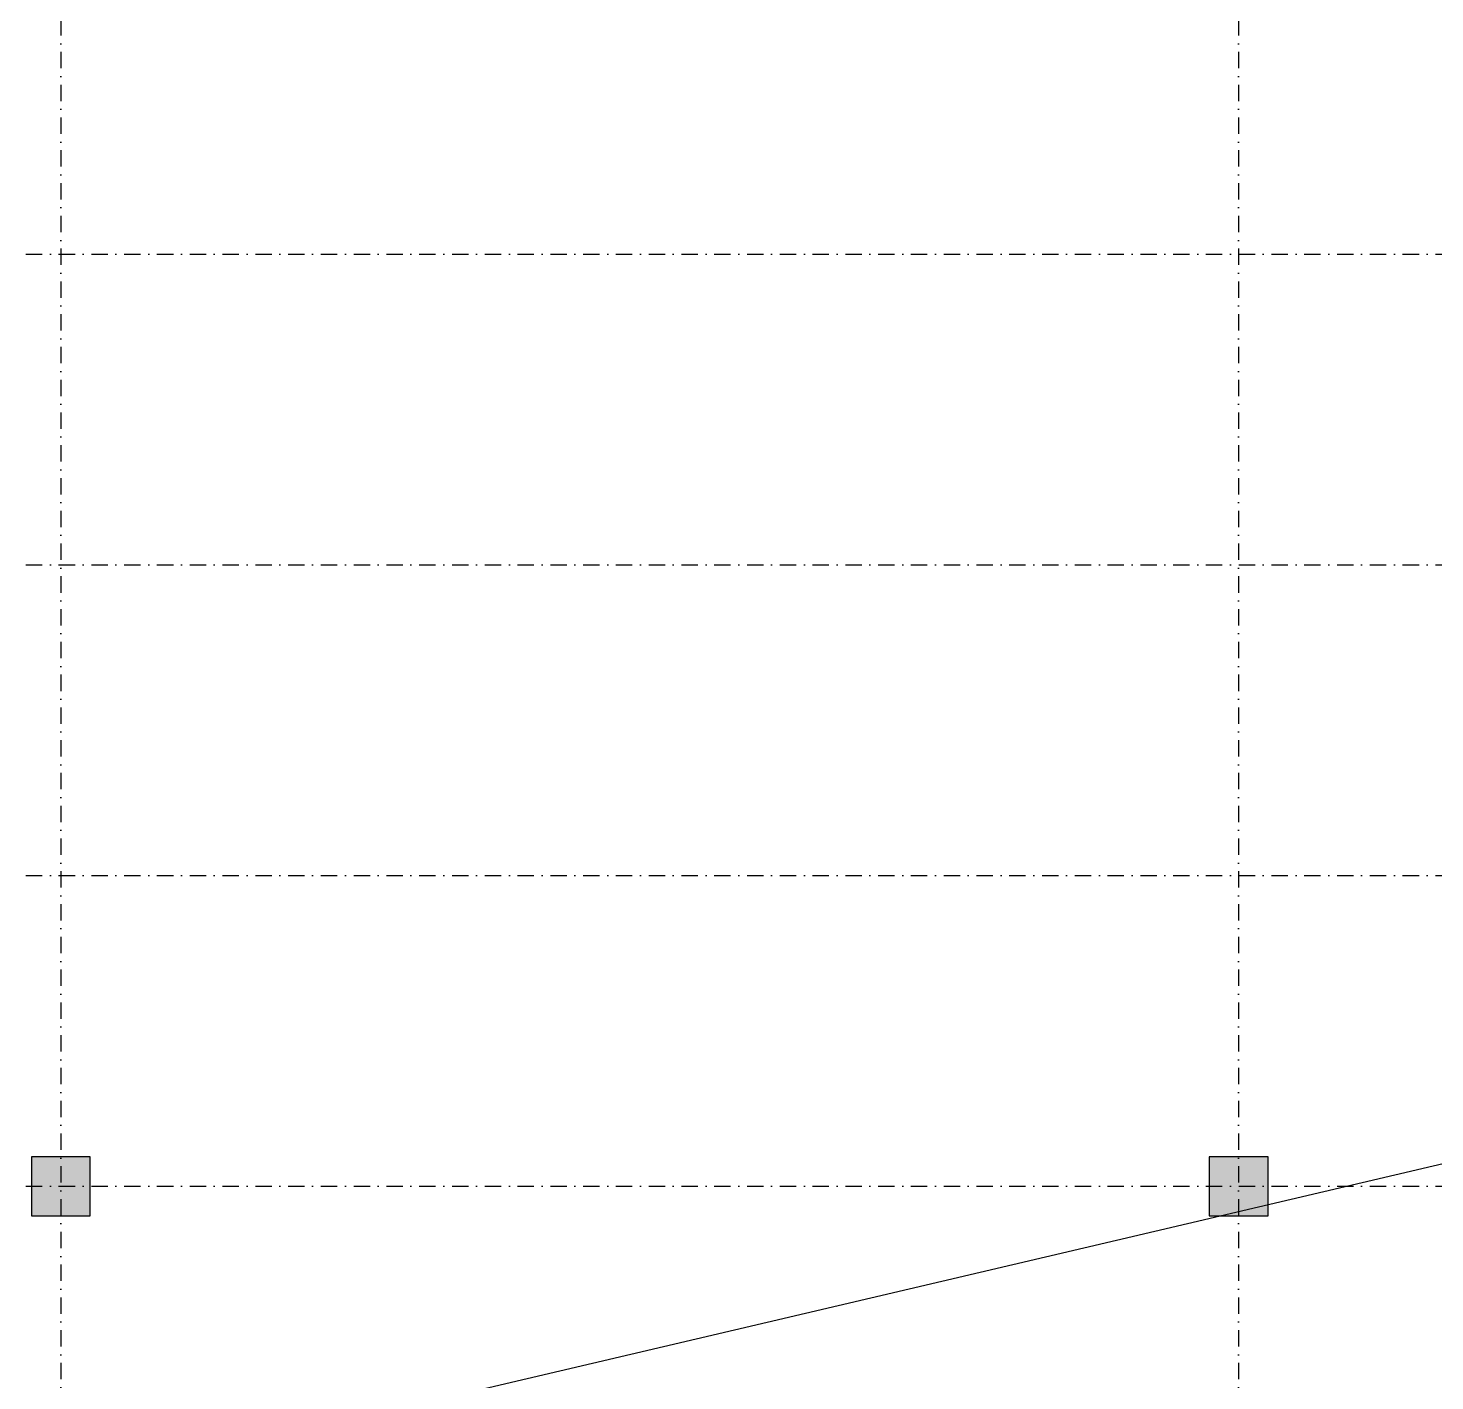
# Model space of a CAD drawing. Header units: centimetres. Extents: x 26569 to 160723, y -3143 to 14565.
# Drawn here: x 80191 to 82341, y 3166 to 5234 of the extents above; entities that cross this region are included whole.
import ezdxf

# ---------------------------------------------------------------- set-up
doc = ezdxf.new("R2010")
doc.units = ezdxf.units.CM
doc.header["$LTSCALE"] = 100
doc.linetypes.add('DASHDOT2', pattern=[0.5, 0.25, -0.125, 0, -0.125])
for name, color, linetype in [('A-ANNO-GRID', 155, 'DASHDOT2'), ('A-ELEV-04', 250, 'Continuous'), ('S-CONC', 5, 'Continuous'), ('S-HTCH', 8, 'Continuous')]:
    doc.layers.add(name, color=color, linetype=linetype)

msp = doc.modelspace()

# ---------------------------------------------------------------- hatches: boundary and pattern name
at = {"layer": 'S-HTCH'}
h = msp.add_hatch(dxfattribs=at)
h.set_pattern_fill('ANSI33', color=256)
h.set_pattern_definition([(45, (74805.67, 5721.585), (-4.490128, 4.490128), []), (45, (74810.16, 5721.585), (-4.490128, 4.490128), [3.175, -1.5875])])
h.paths.add_polyline_path([(90995.86, 1518.62), (91085.86, 1518.62), (91085.86, 1608.62), (90995.86, 1608.62)])
h.paths.add_polyline_path([(90995.86, 7218.62), (91085.86, 7218.62), (91085.86, 7308.62), (90995.86, 7308.62)])
h.paths.add_polyline_path([(89195.86, 1518.62), (89285.86, 1518.62), (89285.86, 1608.62), (89195.86, 1608.62)])
h.paths.add_polyline_path([(85595.86, 1518.62), (85685.86, 1518.62), (85685.86, 1608.62), (85595.86, 1608.62)])
h.paths.add_polyline_path([(89195.86, 7218.62), (89285.86, 7218.62), (89285.86, 7308.62), (89195.86, 7308.62)])
h.paths.add_polyline_path([(85595.86, 7218.62), (85685.86, 7218.62), (85685.86, 7308.62), (85595.86, 7308.62)])
h.paths.add_polyline_path([(90995.86, 3418.62), (91085.86, 3418.62), (91085.86, 3508.62), (90995.86, 3508.62)])
h.paths.add_polyline_path([(90995.86, 5318.62), (91085.86, 5318.62), (91085.86, 5408.62), (90995.86, 5408.62)])
h.paths.add_polyline_path([(89195.86, 3418.62), (89285.86, 3418.62), (89285.86, 3508.62), (89195.86, 3508.62)])
h.paths.add_polyline_path([(85595.86, 3418.62), (85685.86, 3418.62), (85685.86, 3508.62), (85595.86, 3508.62)])
h.paths.add_polyline_path([(89195.86, 5318.62), (89285.86, 5318.62), (89285.86, 5408.62), (89195.86, 5408.62)])
h.paths.add_polyline_path([(85595.86, 5318.62), (85685.86, 5318.62), (85685.86, 5408.62), (85595.86, 5408.62)])
h.paths.add_polyline_path([(96395.86, 3418.62), (96485.86, 3418.62), (96485.86, 3508.62), (96395.86, 3508.62)])
h.paths.add_polyline_path([(96395.86, 5318.62), (96485.86, 5318.62), (96485.86, 5408.62), (96395.86, 5408.62)])
h.paths.add_polyline_path([(94595.86, 3418.62), (94685.86, 3418.62), (94685.86, 3508.62), (94595.86, 3508.62)])
h.paths.add_polyline_path([(94595.86, 5318.62), (94685.86, 5318.62), (94685.86, 5408.62), (94595.86, 5408.62)])
h.paths.add_polyline_path([(92795.86, 3418.62), (92885.86, 3418.62), (92885.86, 3508.62), (92795.86, 3508.62)])
h.paths.add_polyline_path([(92795.86, 5318.62), (92885.86, 5318.62), (92885.86, 5408.62), (92795.86, 5408.62)])
h.paths.add_polyline_path([(89095.86, 3418.62), (89185.86, 3418.62), (89185.86, 3508.62), (89095.86, 3508.62)])
h.paths.add_polyline_path([(89095.86, 5318.62), (89185.86, 5318.62), (89185.86, 5408.62), (89095.86, 5408.62)])
h.paths.add_polyline_path([(87395.86, 3418.62), (87485.86, 3418.62), (87485.86, 3508.62), (87395.86, 3508.62)])
h.paths.add_polyline_path([(87395.86, 5318.62), (87485.86, 5318.62), (87485.86, 5408.62), (87395.86, 5408.62)])
h.paths.add_polyline_path([(83795.86, 3418.62), (83885.86, 3418.62), (83885.86, 3508.62), (83795.86, 3508.62)])
h.paths.add_polyline_path([(83795.86, 5318.62), (83885.86, 5318.62), (83885.86, 5408.62), (83795.86, 5408.62)])
h.paths.add_polyline_path([(81995.86, 3418.62), (82085.86, 3418.62), (82085.86, 3508.62), (81995.86, 3508.62)])
h.paths.add_polyline_path([(81995.86, 5318.62), (82085.86, 5318.62), (82085.86, 5408.62), (81995.86, 5408.62)])
h.paths.add_polyline_path([(80195.86, 3418.62), (80285.86, 3418.62), (80285.86, 3508.62), (80195.86, 3508.62)])
h.paths.add_polyline_path([(80195.86, 5318.62), (80285.86, 5318.62), (80285.86, 5408.62), (80195.86, 5408.62)])
h.paths.add_polyline_path([(98195.86, 5318.62), (98285.86, 5318.62), (98285.86, 5408.62), (98195.86, 5408.62)])
h.paths.add_polyline_path([(98195.86, 3418.62), (98285.86, 3418.62), (98285.86, 3508.62), (98195.86, 3508.62)])
h.paths.add_polyline_path([(98195.86, 1518.62), (98285.86, 1518.62), (98285.86, 1608.62), (98195.86, 1608.62)])
h.paths.add_polyline_path([(96395.86, 1518.62), (96485.86, 1518.62), (96485.86, 1608.62), (96395.86, 1608.62)])
h.paths.add_polyline_path([(94595.86, 1518.62), (94685.86, 1518.62), (94685.86, 1608.62), (94595.86, 1608.62)])
h.paths.add_polyline_path([(92795.86, 1518.62), (92885.86, 1518.62), (92885.86, 1608.62), (92795.86, 1608.62)])
h.paths.add_polyline_path([(89095.86, 1518.62), (89185.86, 1518.62), (89185.86, 1608.62), (89095.86, 1608.62)])
h.paths.add_polyline_path([(87395.86, 1518.62), (87485.86, 1518.62), (87485.86, 1608.62), (87395.86, 1608.62)])
h.paths.add_polyline_path([(83795.86, 1518.62), (83885.86, 1518.62), (83885.86, 1608.62), (83795.86, 1608.62)])
h.paths.add_polyline_path([(81995.86, 1518.62), (82085.86, 1518.62), (82085.86, 1608.62), (81995.86, 1608.62)])
h.paths.add_polyline_path([(80195.86, 1518.62), (80285.86, 1518.62), (80285.86, 1608.62), (80195.86, 1608.62)])
h.paths.add_polyline_path([(98195.86, 7218.62), (98285.86, 7218.62), (98285.86, 7308.62), (98195.86, 7308.62)])
h.paths.add_polyline_path([(96395.86, 7218.62), (96485.86, 7218.62), (96485.86, 7308.62), (96395.86, 7308.62)])
h.paths.add_polyline_path([(94595.86, 7218.62), (94685.86, 7218.62), (94685.86, 7308.62), (94595.86, 7308.62)])
h.paths.add_polyline_path([(92795.86, 7218.62), (92885.86, 7218.62), (92885.86, 7308.62), (92795.86, 7308.62)])
h.paths.add_polyline_path([(89095.86, 7218.62), (89185.86, 7218.62), (89185.86, 7308.62), (89095.86, 7308.62)])
h.paths.add_polyline_path([(87395.86, 7218.62), (87485.86, 7218.62), (87485.86, 7308.62), (87395.86, 7308.62)])
h.paths.add_polyline_path([(83795.86, 7218.62), (83885.86, 7218.62), (83885.86, 7308.62), (83795.86, 7308.62)])
h.paths.add_polyline_path([(81995.86, 7218.62), (82085.86, 7218.62), (82085.86, 7308.62), (81995.86, 7308.62)])
h.paths.add_polyline_path([(80195.86, 7218.62), (80285.86, 7218.62), (80285.86, 7308.62), (80195.86, 7308.62)])

# ---------------------------------------------------------------- linework, layer by layer
at = {"layer": 'A-ANNO-GRID'}
for p, q in [((80240.86, 8203.62), (80240.86, 1408.62)), ((82040.86, 8203.62), (82040.86, 1368.62)), ((76981.01, 4888.62), (98785.86, 4888.62)), ((76981.01, 4413.62), (98785.86, 4413.62)), ((76981.01, 3938.62), (98785.86, 3938.62)), ((76981.01, 3463.62), (98785.86, 3463.62))]:
    msp.add_line(p, q, dxfattribs=at)
at = {"layer": 'A-ELEV-04'}
msp.add_line((80180.86, 2988.62), (98195.86, 7218.62), dxfattribs=at)
at = {"layer": 'S-CONC'}
for points in [[(80195.86, 3418.62), (80285.86, 3418.62), (80285.86, 3508.62), (80195.86, 3508.62)], [(81995.86, 3418.62), (82085.86, 3418.62), (82085.86, 3508.62), (81995.86, 3508.62)]]:
    msp.add_lwpolyline(points, close=True, dxfattribs=at)

doc.saveas('drawing.dxf')
